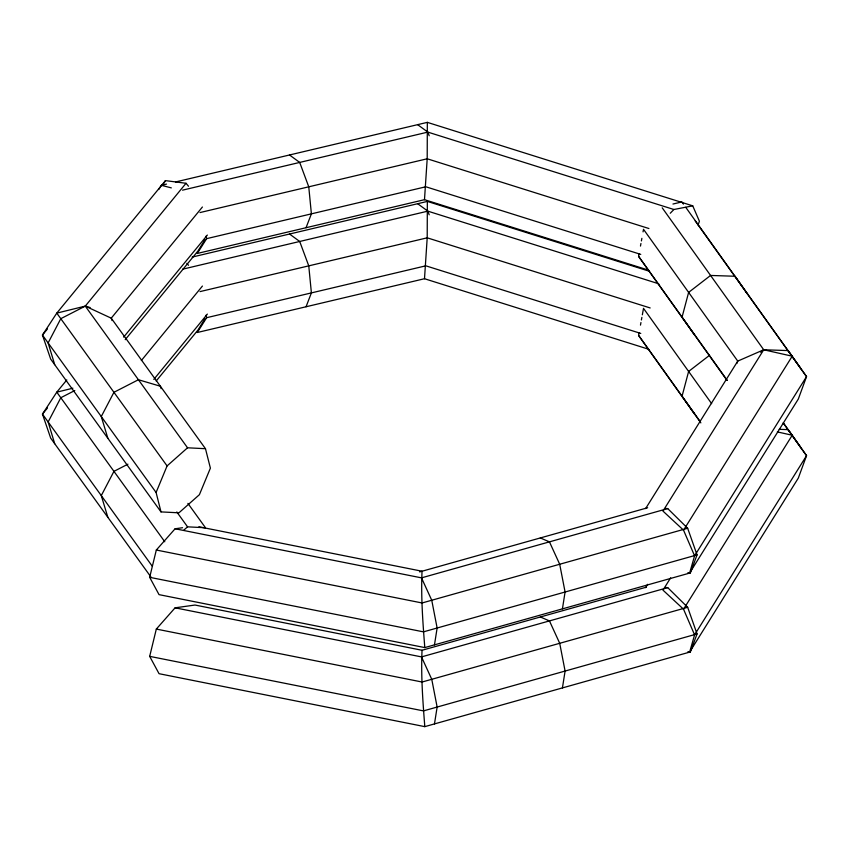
<?xml version="1.0" encoding="UTF-8"?>
<svg xmlns="http://www.w3.org/2000/svg" width="849" height="849" viewBox="0 0 849 849"><rect width="100%" height="100%" fill="white"/><g stroke="black" fill="none" stroke-linecap="round" stroke-linejoin="round"><path stroke-width="1.27" d="M665.223 508.424L667.728 508.583L687.658 528.258L697.05 554.885L690.386 572.873L424.797 647.585C422.813 622.221 420.902 596.656 422.038 571.228L198.889 526.773M665.234 587.476L667.739 587.635L687.669 607.3L697.05 633.927L690.386 651.915L424.808 726.638C422.823 701.263 420.902 675.698 422.038 650.27L646.407 587.147M640.751 254.382L425.816 186.769L206.647 238.654L197.286 253.458L424.489 199.685L427.196 158.784L427.334 122.362L175.488 181.973M640.762 333.424L425.827 265.822L206.647 317.696L197.297 332.5L424.5 278.727L427.206 237.826L427.344 201.415L192.15 257.077M434.476 644.869L437.129 628.005L431.748 600.254L421.497 577.861L175.096 528.768L156.322 550.025L149.668 577.32L159.039 594.64L424.797 647.585M434.476 723.91L437.139 707.058L431.759 679.296L421.497 656.903L175.096 607.82L156.322 629.077L149.679 656.362L159.05 673.692L424.808 726.638M562.431 608.871L565.084 592.008L559.703 564.256L549.452 541.864L540.314 537.948M562.431 687.913L565.094 671.06L559.714 643.298L549.452 620.906L540.325 616.99M726.956 380.331L638.607 256.398L639.074 253.819M640.475 246.083L640.942 243.504M641.409 240.925L641.876 238.336M643.043 231.883L643.51 229.304L737.749 361.101L736.879 363.468M700.86 422.876L638.607 335.451L639.074 332.872M640.475 325.125L640.942 322.546M641.409 319.967L641.876 317.388M642.343 314.809L643.51 308.357L711.653 403.646M695.182 220.878L806.539 376.606L694.588 555.84L689.632 573.022L798.315 399.051L806.539 376.606L685.748 207.315M783.149 422.94L806.55 455.658L694.588 634.882L689.643 652.074L798.315 478.093L806.55 455.658L783.585 423.163M698.08 224.911L699.417 221.271L692.742 205.84L427.334 122.362M306.043 227.712L311.392 213.863L308.76 186.812L299.697 162.424L289.52 154.985M306.054 306.765L311.392 292.905L308.76 265.864L299.708 241.477L289.53 234.027M161.002 511.905L156.089 492.473L167.083 465.921L187.544 447.794L205.479 448.707L210.393 468.139L199.398 494.691L178.937 512.817L161.002 511.905L50.685 359.106L42.45 335.068L56.777 313.122L165.459 180.625L186.037 183.278L188.499 186.239M162.7 185.114L165.459 180.625M204.906 239.747L197.997 250.954L125.228 339.674M204.906 318.789L198.008 330.006L156.184 380.989M645.601 508.615L737.749 361.101L763.718 349.777L788.201 350.584L800.862 368.668M645.611 587.657L647.702 584.303M694.588 555.84L683.541 530.179L792.213 356.198L763.718 349.777L662.209 207.814M670.657 577.808L662.963 590.129L683.541 609.221L694.588 634.882M683.541 609.221L792.223 435.25L777.355 431.897M158.721 189.539L161.395 185.315L166.521 184.095M47.459 328.956L42.45 335.068L156.089 492.473M186.037 183.278L85.271 306.118L60.788 318.683L48.128 342.932L54.707 364.667M202.412 207.018L111.24 318.173L112.068 320.572M66.816 379.938L56.777 392.164L42.461 414.11L50.696 438.148L150.995 577.076M47.47 407.998L42.461 414.11L152.236 566.177M123.657 337.106L207.368 235.056M141.358 360.507L202.423 286.06M153.807 379.407L207.379 314.098M670.264 213.248L673.894 209.501L692.742 205.84M183.66 530.285L187.555 526.836L205.49 527.76L187.905 503.393M709.531 355.307L688.624 371.438L682.055 396.207L694.726 414.291M760.587 352.197L763.718 349.777L662.952 511.077L683.541 530.179M74.786 390.551L60.799 397.735L48.138 421.985L54.707 443.719M127.934 464.17L113.946 471.354L101.286 495.604L107.855 517.328M419.618 571.908L647.66 507.744M421.497 577.861L667.728 508.583M687.658 528.258L422.08 602.97L156.322 550.025M697.05 554.885L423.449 631.858L149.668 577.32M421.497 656.903L667.739 587.635M687.669 607.3L422.08 682.023L156.322 629.077M697.05 633.927L423.46 710.9L149.679 656.362M72.887 388.216L56.777 392.164L164.78 541.768M182.546 190.155L427.832 132.104L673.894 209.501M200.003 212.558L427.196 158.784L648.901 228.519M182.556 269.207L427.832 211.146L658.76 283.789M200.014 291.6L427.206 237.826L650.164 307.954M672.949 204.036L681.906 201.935L683.445 204.089M175.096 528.768L182.556 527.728M175.096 607.82L195.005 605.04L422.038 650.27M779.191 429.329L788.201 429.626L800.872 447.71M687.881 572.714L690.386 572.873M687.881 651.756L690.386 651.915M161.395 185.315L171.328 187.884M90.143 307.561L85.271 306.118L56.777 313.122L167.083 465.921M424.489 199.685L648.71 270.205M427.344 201.415L648.509 270.98M424.5 278.727L648.71 349.257M417.644 124.654L427.832 132.104L429.191 135.755M417.655 203.707L427.832 211.146L429.191 214.808M186.865 263.307L188.499 265.281M205.479 448.707L111.24 318.173L85.271 306.118L187.544 447.794M176.804 511.947L187.555 526.836M638.607 256.398L727.222 380.331M638.607 335.451L700.436 421.9M747.714 294.338L735.054 276.254L710.571 275.447L688.624 292.396L682.055 317.165L694.715 335.249M161.098 388.64L160.365 386.221L138.419 379.736L113.936 392.302L101.275 416.551L107.855 438.286M206.01 236.171L206.647 238.654M206.02 315.212L206.647 317.696"/></g></svg>
